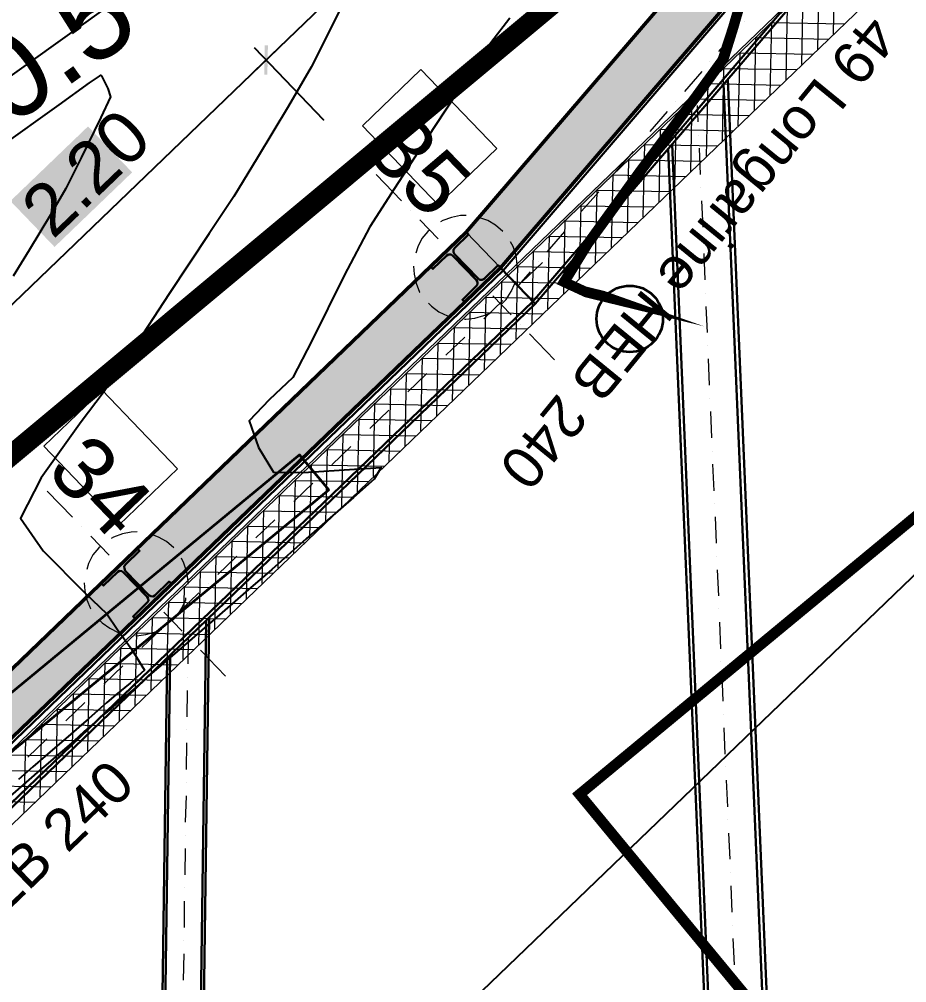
# Model space of a CAD drawing. Header units: metres. Extents: x 2687650.8 to 2687727.1, y 1234407.3 to 1234484.3.
# Drawn here: x 2687661.468 to 2687665.744, y 1234453.956 to 1234458.598 of the extents above; entities that cross this region are included whole.
import ezdxf

# ---------------------------------------------------------------- set-up
doc = ezdxf.new("R2010")
doc.units = ezdxf.units.M
for name, color, linetype in [('PDF_0', 7, 'Continuous'), ('PDF_A__BEML', 7, 'Continuous'), ('PDF_A__Text', 7, 'Continuous'), ('PDF_AV_01211-Bobe-Gebaeude', 7, 'Continuous'), ('PDF_AV_01313-Mauer-Sockel', 7, 'Continuous'), ('PDF_AV_01611-Parzelle', 7, 'Continuous'), ('PDF_E_BETON', 7, 'Continuous'), ('PDF_E_Text', 7, 'Continuous'), ('PDF_PDF_Geometrie', 5, 'Continuous'), ('PDF_Text', 7, 'Continuous')]:
    doc.layers.add(name, color=color, linetype=linetype)
for name, color, linetype, true_color in [('PDF_060-Kataster_Hauptinfo.060', 7, 'Continuous', 0x7f7f7f), ('PDF_062_Bauten.062 Bauteilschraffuren', 7, 'Continuous', 0x7f7f7f), ('PDF_211_Wände_Beton.211', 7, 'Continuous', 0x7f7f7f), ('PDF_211_Wände_Beton.211 Bauteilschraffuren', 7, 'Continuous', 0x7f7f7f), ('PDF_211_Wände_Beton.211 Schichttrennlinien', 7, 'Continuous', 0x7f7f7f), ('PDF_3D_Kurven', 7, 'Continuous', 0xdda500), ('PDF_3D_Kurven-Nebenhoehen', 7, 'Continuous', 0xdda500), ('PDF_AV_01234-Bobe-Gartenanlage', 7, 'Continuous', 0xfdfdfd), ('PDF_E_Farbe Beton', 7, 'Continuous', 0xdfff7f), ('PDF_Rühlwand Träger u Vermassung', 7, 'Continuous', 0x0ac1ff)]:
    doc.layers.add(name, color=color, linetype=linetype, true_color=true_color)
doc.styles.add('PDF Arial', font='arial.ttf')

# ---------------------------------------------------------------- blocks, each defined once
blk = doc.blocks.new('A$C1c84ec86')
at = {"layer": 'PDF_0', "transparency": 33554559}
blk.add_hatch(color=256, dxfattribs=at).paths.add_polyline_path([(467.37, 1200.81), (457.42, 1210.75), (456.36, 1209.7), (466.31, 1199.75)])
at = {"layer": 'PDF_211_Wände_Beton.211 Bauteilschraffuren', "true_color": 0xe5dc0a, "transparency": 33554559}
for points in [[(617.44, 1371.84), (616.38, 1371.84), (616.38, 1331.83), (617.44, 1331.83)], [(617.44, 1291.82), (616.38, 1291.82), (616.38, 1251.82), (617.44, 1251.82)], [(617.44, 1211.81), (616.38, 1211.81), (616.38, 1171.81), (617.44, 1171.81)], [(617.44, 1132.01), (616.38, 1132.01), (616.38, 1092.01), (617.44, 1092.01)], [(617.44, 1052), (616.38, 1052), (616.38, 1012), (617.44, 1012)], [(617.44, 971.99), (616.38, 971.99), (616.38, 931.98), (617.44, 931.98)], [(617.44, 891.98), (616.38, 891.98), (616.38, 851.97), (617.44, 851.97)]]:
    blk.add_hatch(color=52, dxfattribs=at).paths.add_polyline_path(points)
at = {"layer": 'PDF_A__BEML', "true_color": 0xffffff, "transparency": 33554559}
blk.add_hatch(color=7, dxfattribs=at).paths.add_polyline_path([(425.46, 1069.36), (456.15, 1069.36), (456.15, 1121.22), (425.46, 1121.22)])
at = {"layer": 'PDF_E_Farbe Beton', "true_color": 0xbfff7f, "transparency": 33554559}
h = blk.add_hatch(color=71, dxfattribs=at)
h.paths.add_polyline_path([(3096.53, 1972.34), (3087.64, 1847.46), (3087.42, 523.67), (612.36, 523.67), (612.36, 1217.32), (591.83, 1429.41), (592.04, 1430.89), (672.48, 2565.87), (2668.74, 2565.87), (2848.03, 2530.94), (2997.89, 2390.18), (3013.34, 2375.79), (3093.99, 2206.03), (3096.53, 2200.53)])
h.paths.add_polyline_path([(3120.45, 1972.34), (3120.45, 2206.03), (3039.8, 2375.79), (3033.03, 2390.18), (2883.16, 2530.94), (2859.46, 2553.17), (2794.47, 2565.87), (2671.07, 2589.79), (650.04, 2589.79), (648.35, 2565.87), (567.91, 1430.89), (568.12, 1429.41), (588.44, 1217.32), (588.44, 499.75), (3111.55, 499.75), (3111.55, 1847.46)], flags=0)
at = {"layer": 'PDF_Rühlwand Träger u Vermassung', "transparency": 33554559}
for points in [[(588.44, 1217.32), (588.44, 1193.4), (590.14, 1193.4), (590.14, 1203.13), (590.35, 1203.35), (590.35, 1203.77), (590.56, 1203.98), (590.77, 1204.4), (591.2, 1204.62), (591.41, 1204.62), (591.83, 1204.83), (608.98, 1204.83), (609.4, 1204.62), (609.61, 1204.62), (610.03, 1204.4), (610.25, 1203.98), (610.46, 1203.77), (610.67, 1203.35), (610.67, 1193.4), (612.36, 1193.4), (612.36, 1217.32), (610.67, 1217.32), (610.67, 1207.16), (610.46, 1206.94), (610.25, 1206.52), (610.03, 1206.31), (609.61, 1206.1), (609.4, 1205.89), (591.41, 1205.89), (591.2, 1206.1), (590.77, 1206.31), (590.56, 1206.52), (590.35, 1206.94), (590.35, 1207.16), (590.14, 1207.58), (590.14, 1217.32)], [(588.44, 997.39), (588.44, 973.26), (590.14, 973.26), (590.14, 983), (590.35, 983.42), (590.35, 983.84), (590.77, 984.27), (591.2, 984.48), (591.41, 984.69), (609.4, 984.69), (609.61, 984.48), (610.03, 984.27), (610.46, 983.84), (610.67, 983.42), (610.67, 973.26), (612.36, 973.26), (612.36, 997.39), (610.67, 997.39), (610.67, 987.23), (610.46, 986.81), (610.03, 986.38), (609.61, 986.17), (609.4, 985.96), (608.98, 985.75), (591.83, 985.75), (591.41, 985.96), (591.2, 986.17), (590.77, 986.38), (590.35, 986.81), (590.35, 987.23), (590.14, 987.44), (590.14, 997.39)]]:
    blk.add_hatch(color=256, dxfattribs=at).paths.add_polyline_path(points)
at = {"layer": 'PDF_060-Kataster_Hauptinfo.060', "lineweight": 18}
blk.add_lwpolyline([(643.69, 2809.29), (483.03, 548.44), (465.04, 388.84), (1459.68, 316.24), (3414.46, 173.36), (3333.6, 2121.15)], dxfattribs=at)
at = {"layer": 'PDF_062_Bauten.062 Bauteilschraffuren', "lineweight": 18}
for points in [[(3332.75, 2138.08), (3333.6, 2121.57), (3358.36, 1523.6), (3376.14, 1092.22), (3376.35, 1092.22), (3414.46, 173.57), (465.04, 388.84), (483.03, 548.65), (515.84, 1009.24), (643.69, 2809.29), (760.11, 2801.88), (1044.17, 2801.88), (2574.76, 2801.88)], [(2621.11, 2560.79), (677.13, 2560.79), (608.13, 1589.22), (608.13, 1483.39), (616.38, 1483.39), (616.38, 527.69), (3083.61, 527.69), (3083.61, 1406.76), (3082.98, 1406.76), (3083.61, 1981.87), (3091.45, 1981.87), (3091.45, 2122.63)]]:
    blk.add_lwpolyline(points, dxfattribs=at)
at = {"layer": 'PDF_211_Wände_Beton.211', "lineweight": 18}
for points in [[(2625.56, 2560.79), (677.13, 2560.79), (676.5, 2552.75), (608.34, 1592.4), (608.34, 1483.39), (616.38, 1483.39), (616.38, 527.69), (617.44, 527.69), (3082.56, 527.69), (3083.61, 527.69), (3083.61, 1981.87), (3091.45, 1981.87), (3091.45, 2101.89), (3091.45, 2123.9)], [(3057.58, 2120.3), (2703.03, 2120.3), (2036.9, 2120.3), (1550.49, 2120.3), (1524.45, 2120.3), (1524.45, 1612.29), (1524.45, 1598.32), (1524.45, 1590.28), (1550.49, 1590.28), (1550.49, 2100.41), (2036.9, 2100.41), (2703.03, 2100.41), (3057.58, 2100.41), (3057.58, 1981.87), (3057.58, 553.73), (642.42, 553.73), (642.42, 1483.39), (642.42, 1591.13), (708.88, 2526.92), (2625.35, 2526.92)]]:
    blk.add_lwpolyline(points, dxfattribs=at)
at = {"layer": 'PDF_211_Wände_Beton.211 Bauteilschraffuren', "lineweight": 18}
for points in [[(642.42, 1410.99), (617.44, 1435.97)], [(642.42, 1400.41), (617.44, 1425.39)], [(617.44, 1393.21), (642.42, 1418.19)], [(642.42, 1389.83), (617.44, 1414.8)], [(617.44, 1382.63), (642.42, 1407.61)], [(642.42, 1379.24), (617.44, 1404.22)], [(617.44, 1372.05), (642.42, 1397.02)], [(642.42, 1368.66), (617.44, 1393.64)], [(617.44, 1361.25), (642.42, 1386.44)], [(642.42, 1358.08), (617.44, 1383.05)], [(617.44, 1350.67), (642.42, 1375.65)], [(642.42, 1347.28), (617.44, 1372.47)], [(617.44, 1340.09), (642.42, 1365.06)], [(642.42, 1336.7), (617.44, 1361.68)], [(617.44, 1329.5), (642.42, 1354.48)], [(642.42, 1326.12), (617.44, 1351.09)], [(617.44, 1318.92), (642.42, 1343.9)], [(642.42, 1315.53), (617.44, 1340.51)], [(617.44, 1308.33), (642.42, 1333.31)], [(642.42, 1304.95), (617.44, 1329.93)], [(617.44, 1297.75), (642.42, 1322.73)], [(642.42, 1294.36), (617.44, 1319.34)], [(617.44, 1287.17), (642.42, 1312.14)], [(642.42, 1283.78), (617.44, 1308.76)], [(617.44, 1276.58), (642.42, 1301.56)], [(642.42, 1273.2), (617.44, 1298.17)], [(617.44, 1265.79), (642.42, 1290.98)], [(642.42, 1262.61), (617.44, 1287.59)], [(617.44, 1255.21), (642.42, 1280.18)], [(642.42, 1251.82), (617.44, 1277.01)], [(617.44, 1244.62), (642.42, 1269.6)], [(642.42, 1241.24), (617.44, 1266.21)], [(617.44, 1234.04), (642.42, 1259.02)], [(642.42, 1230.65), (617.44, 1255.63)], [(617.44, 1223.45), (642.42, 1248.43)], [(642.42, 1220.07), (617.44, 1245.05)], [(617.44, 1212.87), (642.42, 1237.85)], [(642.42, 1209.48), (617.44, 1234.46)], [(617.44, 1202.29), (642.42, 1227.26)], [(642.42, 1198.9), (617.44, 1223.88)], [(617.44, 1191.7), (642.42, 1216.68)], [(642.42, 1188.32), (617.44, 1213.29)], [(617.44, 1181.12), (642.42, 1206.1)], [(642.42, 1177.73), (617.44, 1202.71)], [(617.44, 1170.33), (642.42, 1195.51)], [(642.42, 1167.15), (617.44, 1192.13)], [(617.44, 1159.74), (642.42, 1184.72)], [(642.42, 1156.36), (617.44, 1181.54)], [(617.44, 1149.16), (642.42, 1174.14)], [(642.42, 1145.77), (617.44, 1170.75)], [(617.44, 1138.58), (642.42, 1163.55)], [(642.42, 1135.19), (617.44, 1160.17)], [(617.44, 1127.99), (642.42, 1152.97)], [(642.42, 1124.6), (617.44, 1149.58)], [(617.44, 1117.41), (642.42, 1142.39)], [(642.42, 1114.02), (617.44, 1139)], [(617.44, 1106.82), (642.42, 1131.8)], [(642.42, 1103.44), (617.44, 1128.41)], [(617.44, 1096.24), (642.42, 1121.22)], [(642.42, 1092.85), (617.44, 1117.83)], [(617.44, 1085.66), (642.42, 1110.63)], [(642.42, 1082.27), (617.44, 1107.25)], [(617.44, 1074.86), (642.42, 1100.05)], [(642.42, 1071.69), (617.44, 1096.66)], [(617.44, 1064.28), (642.42, 1089.26)], [(642.42, 1060.89), (617.44, 1086.08)], [(617.44, 1053.7), (642.42, 1078.67)], [(642.42, 1050.31), (617.44, 1075.29)], [(617.44, 1043.11), (642.42, 1068.09)], [(642.42, 1039.73), (617.44, 1064.7)], [(617.44, 1032.53), (642.42, 1057.51)], [(642.42, 1029.14), (617.44, 1054.12)], [(617.44, 1021.94), (642.42, 1046.92)], [(642.42, 1018.56), (617.44, 1043.54)], [(617.44, 1011.36), (642.42, 1036.34)], [(642.42, 1007.97), (617.44, 1032.95)], [(617.44, 1000.78), (642.42, 1025.75)], [(642.42, 997.39), (617.44, 1022.37)], [(617.44, 990.19), (642.42, 1015.17)], [(642.42, 986.81), (617.44, 1011.78)], [(617.44, 979.4), (642.42, 1004.59)], [(642.42, 976.22), (617.44, 1001.2)], [(617.44, 968.82), (642.42, 993.79)], [(642.42, 965.43), (617.44, 990.62)], [(617.44, 958.23), (642.42, 983.21)], [(642.42, 954.85), (617.44, 979.82)], [(617.44, 947.65), (642.42, 972.63)], [(642.42, 944.26), (617.44, 969.24)], [(617.44, 937.06), (642.42, 962.04)], [(642.42, 933.68), (617.44, 958.66)], [(617.44, 926.48), (642.42, 951.46)], [(642.42, 923.09), (617.44, 948.07)], [(617.44, 915.9), (642.42, 940.87)], [(642.42, 912.51), (617.44, 937.49)], [(617.44, 905.31), (642.42, 930.29)], [(642.42, 901.93), (617.44, 926.9)], [(617.44, 894.73), (642.42, 919.71)], [(642.42, 891.34), (617.44, 916.32)], [(617.44, 883.94), (642.42, 909.12)], [(642.42, 880.76), (617.44, 905.74)], [(617.44, 873.35), (642.42, 898.33)], [(642.42, 869.97), (617.44, 895.15)], [(617.44, 862.77), (642.42, 887.75)], [(617.44, 852.19), (642.42, 877.16)]]:
    blk.add_lwpolyline(points, dxfattribs=at)
at = {"layer": 'PDF_211_Wände_Beton.211 Schichttrennlinien', "lineweight": 18}
blk.add_lwpolyline([(617.44, 1483.39), (617.44, 553.73), (617.44, 528.75), (642.42, 528.75)], dxfattribs=at)
at = {"layer": 'PDF_3D_Kurven', "lineweight": 0}
blk.add_lwpolyline([(599.98, 1389.83, 4.98, 4.98, 0), (606.75, 1378.08, 5.21, 5.21, 0), (614.27, 1364.22, 4.99, 4.99, 0), (618.18, 1342.41, 5.05, 5.05, 0), (625.38, 1298.6, 4.94, 4.94, 0), (633.21, 1255.1, 5.02, 5.02, 0), (638.5, 1234.67, 4.92, 4.92, 0), (649.09, 1238.8, 5.11, 5.11, 0), (665.6, 1249.28, 5.03, 5.03, 0), (677.98, 1257.11, 0, 0, 0), (705.18, 1270.76, 0, 0, 0), (758.84, 1297.01, 0, 0, 0), (813.03, 1322.94, 0, 0, 0), (841.5, 1334.58, 0, 0, 0)], format="xyseb", dxfattribs=at)
at = {"layer": 'PDF_3D_Kurven-Nebenhoehen', "lineweight": 25}
for points in [[(528.75, 1303.89), (530.87, 1289.07), (534.26, 1272.99), (541.45, 1240.81), (549.28, 1206.94), (554.36, 1185.57), (562.83, 1160.38), (574.69, 1127.36), (581.04, 1108.52), (580.82, 1092.85), (581.46, 1078.88), (593.95, 1073.17), (607.49, 1070.21), (617.65, 1080.58), (633.53, 1099.42), (641.78, 1109.15), (643.48, 1102.8), (643.05, 1089.47), (642.21, 1072.96), (641.57, 1059.2), (640.73, 1037.18), (639.88, 1020.67), (638.82, 1000.35), (637.34, 972.2), (636.49, 957.81), (636.28, 950.4), (635.86, 943.41), (635.43, 936.22), (635.01, 930.29), (634.8, 924.36), (634.38, 917.8), (634.16, 911.24), (633.74, 903.83), (633.32, 896.21), (632.89, 887.75), (632.47, 878.86), (631.41, 860.86)], [(378.89, 1089.47), (383.34, 1119.1), (390.96, 1171.17)], [(459.75, 1273.2), (471.39, 1241.45), (479.43, 1218.59), (485.36, 1197.63), (492.98, 1169.48), (498.48, 1148.52), (503.14, 1127.57), (510.76, 1093.49), (517.96, 1061.74), (520.92, 1047.56), (521.98, 1042.69), (523.04, 1037.61), (525.79, 1020.25), (531.93, 987.65), (538.91, 966.91), (557.96, 963.95), (586.33, 964.37), (601.14, 965.01), (609.82, 963.52), (621.25, 961.83), (633.11, 959.29), (632.89, 949.98), (632.26, 941.09), (631.84, 935.37), (631.62, 929.66), (631.41, 923.52), (630.99, 917.38), (630.78, 910.61), (630.35, 903.62), (629.93, 896), (629.51, 888.17), (629.08, 879.07)], [(403.02, 1083.33), (408.31, 1118.47), (410.85, 1136.25), (411.91, 1141.96), (411.91, 1142.81), (412.33, 1142.81), (414.45, 1142.17), (418.9, 1140.69), (422.71, 1139), (426.73, 1128.63), (434.14, 1108.31), (439.64, 1092.85), (443.66, 1078.67), (448.74, 1059.41), (452.55, 1045.23)]]:
    blk.add_lwpolyline(points, dxfattribs=at)
at = {"layer": 'PDF_A__BEML', "lineweight": 25}
for points in [[(461.86, 1197.21), (461.86, 1450.15)], [(461.86, 977.28), (461.86, 1213.29)]]:
    blk.add_lwpolyline(points, dxfattribs=at)
blk.add_lwpolyline([(453.82, 1205.25), (501.87, 1205.25)], close=True, dxfattribs=at)
at = {"layer": 'PDF_A__Text', "lineweight": 18}
for points in [[(569.61, 1255.84), (516.9, 1255.84), (516.9, 1216.68), (569.61, 1216.68)], [(574.26, 1038.03), (521.77, 1038.03), (521.77, 999.08), (574.26, 999.08)]]:
    blk.add_lwpolyline(points, close=True, dxfattribs=at)
at = {"layer": 'PDF_AV_01211-Bobe-Gebaeude', "lineweight": 0, "const_width": 5.14}
blk.add_lwpolyline([(1914.77, 2193.33), (911.66, 2268.68), (821.6, 1068.94), (1822.69, 992.84)], dxfattribs=at)
at = {"layer": 'PDF_AV_01234-Bobe-Gartenanlage', "lineweight": 25}
for points in [[(836.73, 1271.93), (836.94, 1272.77)], [(836.52, 1269.18), (836.73, 1270.02)], [(836.52, 1268.33), (836.52, 1268.96)], [(836.52, 1267.27), (836.52, 1268.12)], [(836.73, 1271.08), (836.73, 1271.72)], [(836.73, 1270.23), (836.73, 1270.87)], [(836.1, 1262.83), (836.1, 1263.46)], [(836.31, 1266.42), (836.52, 1267.06)], [(836.31, 1265.58), (836.31, 1266.21)], [(836.31, 1264.52), (836.31, 1265.37)], [(836.31, 1263.67), (836.31, 1264.31)], [(835.89, 1259.86), (835.89, 1260.71)], [(835.89, 1259.02), (835.89, 1259.65)], [(835.89, 1258.17), (835.89, 1258.8)], [(836.1, 1261.77), (836.1, 1262.61)], [(836.1, 1260.92), (836.1, 1261.56)], [(835.46, 1254.36), (835.46, 1254.99)], [(835.46, 1253.51), (835.46, 1254.15)], [(835.67, 1257.11), (835.67, 1257.96)], [(835.67, 1256.26), (835.67, 1256.9)], [(835.67, 1255.42), (835.67, 1256.05)], [(835.04, 1248.86), (835.04, 1249.49)], [(835.25, 1251.61), (835.25, 1252.24)], [(835.25, 1250.76), (835.25, 1251.4)], [(835.25, 1249.7), (835.25, 1250.55)], [(835.46, 1252.45), (835.46, 1253.3)], [(834.83, 1246.1), (835.04, 1246.74)], [(834.83, 1245.05), (834.83, 1245.89)], [(834.83, 1244.2), (834.83, 1244.83)], [(835.04, 1247.8), (835.04, 1248.64)], [(835.04, 1246.95), (835.04, 1247.59)], [(834.4, 1240.39), (834.62, 1241.24)], [(834.4, 1239.54), (834.4, 1240.18)], [(834.62, 1243.35), (834.83, 1243.99)], [(834.62, 1242.29), (834.62, 1242.93)], [(834.62, 1241.45), (834.62, 1242.08)], [(833.98, 1234.89), (834.19, 1235.52)], [(834.19, 1237.64), (834.4, 1238.48)], [(834.19, 1236.79), (834.19, 1237.43)], [(834.19, 1235.94), (834.19, 1236.58)], [(834.4, 1238.7), (834.4, 1239.33)], [(833.77, 1232.13), (833.98, 1232.77)], [(833.77, 1231.29), (833.77, 1231.92)], [(833.77, 1230.23), (833.77, 1231.08)], [(833.98, 1234.04), (833.98, 1234.67)], [(833.98, 1232.98), (833.98, 1233.83)], [(833.35, 1226.63), (833.56, 1227.26)], [(833.35, 1225.57), (833.35, 1226.42)], [(833.56, 1229.38), (833.77, 1230.02)], [(833.56, 1228.32), (833.56, 1229.17)], [(833.56, 1227.48), (833.56, 1228.11)], [(832.92, 1220.91), (833.13, 1221.76)], [(833.13, 1223.88), (833.35, 1224.51)], [(833.13, 1222.82), (833.13, 1223.45)], [(833.13, 1221.97), (833.13, 1222.61)], [(833.35, 1224.72), (833.35, 1225.36)], [(832.71, 1218.16), (832.92, 1219.01)], [(832.71, 1217.32), (832.71, 1217.95)], [(832.71, 1216.47), (832.71, 1217.1)], [(832.92, 1220.07), (832.92, 1220.7)], [(832.92, 1219.22), (832.92, 1219.86)], [(832.29, 1212.66), (832.5, 1213.29)], [(832.29, 1211.81), (832.29, 1212.45)], [(832.29, 1210.75), (832.29, 1211.6)], [(832.5, 1215.41), (832.71, 1216.05)], [(832.5, 1214.56), (832.5, 1215.2)], [(832.5, 1213.51), (832.5, 1214.35)], [(831.86, 1207.16), (832.08, 1207.79)], [(831.86, 1206.1), (831.86, 1206.94)], [(832.08, 1209.91), (832.29, 1210.54)], [(832.08, 1208.85), (832.08, 1209.7)], [(832.08, 1208), (832.08, 1208.64)], [(831.65, 1204.4), (831.86, 1205.04)], [(831.65, 1203.35), (831.65, 1203.98)], [(831.65, 1202.5), (831.65, 1203.13)], [(831.86, 1205.25), (831.86, 1205.89)], [(831.23, 1198.69), (831.44, 1199.54)], [(831.23, 1197.84), (831.23, 1198.48)], [(831.44, 1201.44), (831.65, 1202.29)], [(831.44, 1200.59), (831.44, 1201.23)], [(831.44, 1199.75), (831.44, 1200.38)], [(831.02, 1195.09), (831.02, 1195.73)], [(831.02, 1194.03), (831.02, 1194.88)], [(831.02, 1193.19), (831.02, 1193.82)], [(831.23, 1196.78), (831.23, 1197.63)], [(831.23, 1195.94), (831.23, 1196.57)], [(830.59, 1189.38), (830.59, 1190.22)], [(830.59, 1188.53), (830.59, 1189.16)], [(830.81, 1192.34), (830.81, 1192.97)], [(830.81, 1191.28), (830.81, 1192.13)], [(830.81, 1190.43), (830.81, 1191.07)], [(830.17, 1183.87), (830.17, 1184.51)], [(830.38, 1186.62), (830.38, 1187.47)], [(830.38, 1185.78), (830.38, 1186.41)], [(830.38, 1184.93), (830.38, 1185.57)], [(830.59, 1187.68), (830.59, 1188.32)], [(829.96, 1181.12), (829.96, 1181.76)], [(829.96, 1180.27), (829.96, 1180.91)], [(829.96, 1179.22), (829.96, 1180.06)], [(830.17, 1183.03), (830.17, 1183.66)], [(830.17, 1181.97), (830.17, 1182.81)], [(829.54, 1175.62), (829.75, 1176.25)], [(829.54, 1174.56), (829.54, 1175.41)], [(829.75, 1178.37), (829.96, 1179)], [(829.75, 1177.31), (829.75, 1178.16)], [(829.75, 1176.46), (829.75, 1177.1)], [(829.11, 1169.9), (829.32, 1170.75)], [(829.32, 1172.87), (829.54, 1173.5)], [(829.32, 1171.81), (829.32, 1172.44)], [(829.32, 1170.96), (829.32, 1171.6)], [(829.54, 1173.71), (829.54, 1174.35)], [(828.9, 1167.15), (829.11, 1168)], [(828.9, 1166.3), (828.9, 1166.94)], [(828.9, 1165.46), (828.9, 1166.09)], [(829.11, 1169.06), (829.11, 1169.69)], [(829.11, 1168.21), (829.11, 1168.84)], [(828.48, 1161.65), (828.69, 1162.28)], [(828.48, 1160.8), (828.48, 1161.44)], [(828.48, 1159.74), (828.48, 1160.59)], [(828.69, 1164.4), (828.9, 1165.03)], [(828.69, 1163.55), (828.69, 1164.19)], [(828.69, 1162.49), (828.69, 1163.34)], [(828.05, 1156.14), (828.27, 1156.78)], [(828.05, 1155.09), (828.05, 1155.93)], [(828.27, 1158.9), (828.48, 1159.53)], [(828.27, 1157.84), (828.27, 1158.68)], [(828.27, 1156.99), (828.27, 1157.63)], [(827.63, 1150.43), (827.84, 1151.28)], [(827.84, 1153.39), (828.05, 1154.03)], [(827.84, 1152.33), (827.84, 1152.97)], [(827.84, 1151.49), (827.84, 1152.12)], [(828.05, 1154.24), (828.05, 1154.87)], [(827.42, 1147.68), (827.63, 1148.52)], [(827.42, 1146.83), (827.42, 1147.47)], [(827.42, 1145.98), (827.42, 1146.62)], [(827.63, 1149.58), (827.63, 1150.22)], [(827.63, 1148.74), (827.63, 1149.37)], [(827, 1142.17), (827.21, 1142.81)], [(827, 1141.33), (827, 1141.96)], [(827.21, 1144.93), (827.42, 1145.56)], [(827.21, 1144.08), (827.21, 1144.71)], [(827.21, 1143.02), (827.21, 1143.87)], [(826.57, 1136.67), (826.78, 1137.31)], [(826.78, 1139.42), (827, 1140.06)], [(826.78, 1138.36), (826.78, 1139.21)], [(826.78, 1137.52), (826.78, 1138.15)], [(827, 1140.27), (827, 1141.12)], [(826.36, 1133.92), (826.57, 1134.55)], [(826.36, 1132.86), (826.36, 1133.49)], [(826.57, 1135.61), (826.57, 1136.46)], [(826.57, 1134.77), (826.57, 1135.4)], [(826.15, 1130.95), (826.36, 1131.8)], [(826.15, 1130.11), (826.15, 1130.74)], [(826.15, 1129.26), (826.15, 1129.9)], [(826.15, 1128.2), (826.15, 1129.05)], [(826.36, 1132.01), (826.36, 1132.65)], [(825.73, 1124.6), (825.73, 1125.24)], [(825.73, 1123.55), (825.73, 1124.39)], [(825.94, 1127.36), (825.94, 1127.99)], [(825.94, 1126.51), (825.94, 1127.14)], [(825.94, 1125.45), (825.94, 1126.09)], [(825.3, 1118.89), (825.3, 1119.74)], [(825.51, 1121.85), (825.51, 1122.49)], [(825.51, 1120.79), (825.51, 1121.64)], [(825.51, 1119.95), (825.51, 1120.58)], [(825.73, 1122.7), (825.73, 1123.33)], [(825.09, 1116.14), (825.09, 1116.98)], [(825.09, 1115.29), (825.09, 1115.93)], [(825.09, 1114.44), (825.09, 1115.08)], [(825.3, 1118.04), (825.3, 1118.68)], [(825.3, 1117.2), (825.3, 1117.83)], [(824.67, 1110.63), (824.88, 1111.27)], [(824.67, 1109.79), (824.67, 1110.42)], [(824.67, 1108.73), (824.67, 1109.58)], [(824.88, 1113.39), (824.88, 1114.02)], [(824.88, 1112.54), (824.88, 1113.17)], [(824.88, 1111.48), (824.88, 1112.33)], [(824.24, 1105.13), (824.46, 1105.77)], [(824.24, 1104.07), (824.24, 1104.92)], [(824.46, 1107.88), (824.67, 1108.52)], [(824.46, 1106.82), (824.46, 1107.67)], [(824.46, 1105.98), (824.46, 1106.61)], [(823.82, 1099.42), (824.03, 1100.26)], [(824.03, 1102.38), (824.24, 1103.01)], [(824.03, 1101.32), (824.03, 1101.96)], [(824.03, 1100.47), (824.03, 1101.11)], [(824.24, 1103.23), (824.24, 1103.86)], [(823.61, 1096.66), (823.82, 1097.51)], [(823.61, 1095.82), (823.61, 1096.45)], [(823.61, 1094.97), (823.61, 1095.61)], [(823.82, 1098.57), (823.82, 1099.2)], [(823.82, 1097.72), (823.82, 1098.36)], [(823.19, 1091.16), (823.4, 1091.8)], [(823.19, 1090.31), (823.19, 1090.95)], [(823.4, 1093.91), (823.61, 1094.55)], [(823.4, 1093.07), (823.4, 1093.7)], [(823.4, 1092.01), (823.4, 1092.85)], [(822.76, 1085.66), (822.97, 1086.29)], [(822.97, 1088.41), (823.19, 1089.04)], [(822.97, 1087.35), (822.97, 1088.2)], [(822.97, 1086.5), (822.97, 1087.14)], [(823.19, 1089.26), (823.19, 1090.1)], [(822.55, 1082.91), (822.76, 1083.54)], [(822.55, 1081.85), (822.55, 1082.48)], [(822.55, 1081), (822.55, 1081.64)], [(822.76, 1084.6), (822.76, 1085.45)], [(822.76, 1083.75), (822.76, 1084.39)], [(822.13, 1077.19), (822.34, 1078.04)], [(822.13, 1076.34), (822.13, 1076.98)], [(822.34, 1079.94), (822.55, 1080.79)], [(822.34, 1079.1), (822.34, 1079.73)], [(822.34, 1078.25), (822.34, 1078.88)], [(821.7, 1071.69), (821.92, 1072.32)], [(821.92, 1074.44), (822.13, 1075.07)], [(821.92, 1073.59), (821.92, 1074.23)], [(821.92, 1072.53), (821.92, 1073.38)], [(822.13, 1075.5), (822.13, 1076.13)], [(822.13, 1068.94), (821.49, 1068.94), (821.7, 1069.57)], [(821.7, 1070.84), (821.7, 1071.48)], [(821.7, 1069.78), (821.7, 1070.63)], [(823.19, 1068.94), (822.34, 1068.94)], [(824.03, 1068.72), (823.4, 1068.94)], [(824.88, 1068.72), (824.24, 1068.72)], [(825.94, 1068.72), (825.09, 1068.72)], [(826.78, 1068.51), (826.15, 1068.72)], [(827.84, 1068.51), (827, 1068.51)], [(828.69, 1068.51), (828.05, 1068.51)], [(829.54, 1068.3), (828.9, 1068.51)], [(830.59, 1068.3), (829.75, 1068.3)], [(831.44, 1068.3), (830.81, 1068.3)], [(832.29, 1068.09), (831.65, 1068.3)], [(833.35, 1068.09), (832.71, 1068.09)], [(834.19, 1068.09), (833.56, 1068.09)], [(835.25, 1067.88), (834.4, 1068.09)], [(836.1, 1067.88), (835.46, 1067.88)], [(836.94, 1067.88), (836.31, 1067.88)], [(838, 1067.67), (837.16, 1067.88)], [(838.85, 1067.67), (838.21, 1067.67)], [(839.7, 1067.67), (839.06, 1067.67)], [(840.75, 1067.45), (840.12, 1067.67)], [(841.6, 1067.45), (840.97, 1067.45)], [(842.66, 1067.45), (841.81, 1067.45)], [(843.51, 1067.24), (842.87, 1067.45)], [(844.35, 1067.24), (843.72, 1067.24)], [(845.41, 1067.24), (844.56, 1067.24)], [(846.26, 1067.03), (845.62, 1067.24)], [(847.32, 1067.03), (846.47, 1067.03)], [(848.16, 1067.03), (847.53, 1067.03)], [(849.01, 1066.82), (848.37, 1067.03)], [(850.07, 1066.82), (849.22, 1066.82)], [(850.92, 1066.82), (850.28, 1066.82)], [(851.76, 1066.61), (851.13, 1066.82)], [(852.82, 1066.61), (852.19, 1066.61)], [(853.67, 1066.61), (853.03, 1066.61)], [(854.73, 1066.4), (853.88, 1066.61)], [(855.57, 1066.4), (854.94, 1066.4)], [(856.42, 1066.4), (855.78, 1066.4)], [(857.48, 1066.18), (856.63, 1066.4)], [(858.32, 1066.18), (857.69, 1066.18)], [(859.17, 1066.18), (858.54, 1066.18)], [(860.23, 1065.97), (859.59, 1066.18)], [(861.08, 1065.97), (860.44, 1065.97)], [(862.13, 1065.97), (861.29, 1065.97)], [(862.98, 1065.76), (862.35, 1065.97)], [(863.83, 1065.76), (863.19, 1065.76)], [(864.89, 1065.76), (864.04, 1065.76)], [(865.73, 1065.55), (865.1, 1065.76)], [(866.79, 1065.55), (865.94, 1065.55)], [(867.64, 1065.55), (867, 1065.55)], [(868.48, 1065.34), (867.85, 1065.55)], [(869.54, 1065.34), (868.7, 1065.34)], [(870.39, 1065.34), (869.75, 1065.34)], [(871.24, 1065.13), (870.6, 1065.34)], [(872.29, 1065.13), (871.66, 1065.13)], [(873.14, 1065.13), (872.51, 1065.13)], [(874.2, 1064.91), (873.35, 1065.13)], [(875.05, 1064.91), (874.41, 1064.91)], [(875.89, 1064.91), (875.26, 1064.91)], [(876.95, 1064.7), (876.1, 1064.91)], [(877.8, 1064.7), (877.16, 1064.7)], [(878.64, 1064.7), (878.01, 1064.7)], [(879.7, 1064.49), (879.07, 1064.7)], [(880.55, 1064.49), (879.91, 1064.49)], [(881.61, 1064.49), (880.76, 1064.49)], [(882.45, 1064.28), (881.82, 1064.49)], [(883.3, 1064.28), (882.67, 1064.28)], [(884.36, 1064.28), (883.51, 1064.28)], [(885.21, 1064.07), (884.57, 1064.28)], [(886.26, 1064.07), (885.42, 1064.07)], [(887.11, 1064.07), (886.48, 1064.07)], [(887.96, 1063.86), (887.32, 1064.07)], [(889.02, 1063.86), (888.17, 1063.86)], [(889.86, 1063.86), (889.23, 1063.86)], [(890.71, 1063.64), (890.07, 1063.86)], [(891.77, 1063.64), (891.13, 1063.64)], [(892.61, 1063.64), (891.98, 1063.64)], [(893.67, 1063.43), (892.83, 1063.64)], [(894.52, 1063.43), (893.88, 1063.43)], [(895.37, 1063.43), (894.73, 1063.43)], [(896.42, 1063.22), (895.58, 1063.43)], [(897.27, 1063.22), (896.64, 1063.22)], [(898.12, 1063.22), (897.48, 1063.22)], [(899.18, 1063.01), (898.54, 1063.22)], [(900.02, 1063.01), (899.39, 1063.01)], [(901.08, 1063.01), (900.23, 1063.01)], [(901.93, 1062.8), (901.29, 1063.01)], [(902.77, 1062.8), (902.14, 1062.8)], [(903.83, 1062.8), (902.99, 1062.8)], [(904.68, 1062.59), (904.04, 1062.8)], [(905.74, 1062.59), (904.89, 1062.59)], [(906.58, 1062.59), (905.95, 1062.59)], [(907.43, 1062.37), (906.8, 1062.59)], [(908.49, 1062.37), (907.64, 1062.37)], [(909.34, 1062.37), (908.7, 1062.37)], [(910.18, 1062.16), (909.55, 1062.37)], [(911.24, 1062.16), (910.61, 1062.16)], [(912.09, 1062.16), (911.45, 1062.16)], [(913.15, 1061.95), (912.3, 1062.16)], [(913.99, 1061.95), (913.36, 1061.95)], [(914.84, 1061.95), (914.2, 1061.95)], [(915.9, 1061.74), (915.05, 1061.95)], [(916.74, 1061.74), (916.11, 1061.74)], [(917.8, 1061.74), (916.96, 1061.74)], [(918.65, 1061.53), (918.01, 1061.74)], [(919.5, 1061.53), (918.86, 1061.53)], [(920.55, 1061.53), (919.71, 1061.53)], [(921.4, 1061.32), (920.77, 1061.53)], [(922.25, 1061.32), (921.61, 1061.32)], [(923.31, 1061.32), (922.46, 1061.32)], [(924.15, 1061.1), (923.52, 1061.32)], [(925.21, 1061.1), (924.36, 1061.1)], [(926.06, 1061.1), (925.42, 1061.1)], [(926.9, 1060.89), (926.27, 1061.1)], [(927.96, 1060.89), (927.12, 1060.89)], [(928.81, 1060.89), (928.17, 1060.89)], [(929.66, 1060.68), (929.02, 1060.89)], [(930.71, 1060.68), (930.08, 1060.68)], [(931.56, 1060.68), (930.93, 1060.68)], [(932.62, 1060.47), (931.77, 1060.68)], [(933.47, 1060.47), (932.83, 1060.47)], [(934.31, 1060.47), (933.68, 1060.47)], [(935.37, 1060.26), (934.52, 1060.47)], [(936.22, 1060.26), (935.58, 1060.26)], [(937.28, 1060.26), (936.43, 1060.26)], [(938.12, 1060.05), (937.49, 1060.26)], [(938.97, 1060.05), (938.33, 1060.05)]]:
    blk.add_lwpolyline(points, dxfattribs=at)
at = {"layer": 'PDF_AV_01313-Mauer-Sockel', "lineweight": 35}
blk.add_lwpolyline([(1908, 530.02), (597.55, 629.72), (632.05, 1083.54), (610.25, 1085.02), (574.05, 609.4), (1928.11, 506.53), (1964.3, 982.15), (1942.5, 983.84)], close=True, dxfattribs=at)
at = {"layer": 'PDF_AV_01611-Parzelle', "lineweight": 0}
blk.add_lwpolyline([(643.58, 2809.29, 9.95, 9.95, 0), (483.03, 548.44, 9.95, 9.95, 0), (465.15, 388.73, 0, 0, 0)], format="xyseb", dxfattribs=at)
at = {"layer": 'PDF_E_BETON', "lineweight": 50}
for points in [[(567.91, 1430.89), (650.04, 2589.79), (2671.07, 2589.79), (2859.46, 2553.17), (3033.03, 2390.18), (3120.45, 2206.03), (3120.45, 1972.34), (3111.55, 1847.25), (3111.55, 499.75), (588.44, 499.75), (588.44, 1217.32)], [(612.36, 1217.32), (591.83, 1429.41), (672.48, 2565.87), (2668.74, 2565.87), (2848.03, 2530.94), (3013.34, 2375.79), (3096.53, 2200.53), (3096.53, 1972.34), (3087.64, 1847.46), (3087.42, 523.67), (612.36, 523.67)]]:
    blk.add_lwpolyline(points, close=True, dxfattribs=at)
at = {"layer": 'PDF_E_Farbe Beton', "color": 71, "lineweight": 0, "true_color": 0xbfff7f}
blk.add_lwpolyline([(612.36, 1217.32), (588.44, 1217.32), (612.36, 1217.32)], dxfattribs=at)
at = {"layer": 'PDF_E_Text', "lineweight": 35}
blk.add_circle((673.22, 1245.15), 15.98, dxfattribs=at)
at = {"layer": 'PDF_PDF_Geometrie', "color": 16, "lineweight": 25, "true_color": 0x7f0000}
blk.add_lwpolyline([(857.27, 558.6), (857.27, 1503.28)], dxfattribs=at)
at = {"layer": 'PDF_Rühlwand Träger u Vermassung', "color": 160, "lineweight": 30, "true_color": 0x3333ff}
for points in [[(612.36, 1217.32), (591.83, 1429.2), (616.17, 1427.08), (652.58, 1946.31)], [(593.52, 1429.41), (614.06, 1217.32), (614.06, 547.8)], [(614.48, 1427.08), (634.8, 1217.32), (634.8, 547.8)], [(616.17, 1427.08), (636.49, 1217.32)], [(622.73, 1359.14), (1541.81, 547.8)], [(622.95, 1356.17), (1538.84, 547.8)], [(626.76, 1318.07), (1499.26, 547.8)], [(626.97, 1315.32), (1496.3, 547.8)], [(636.49, 999.3), (1093.28, 547.8)], [(636.49, 997.39), (1091.37, 547.8)], [(636.49, 973.26), (1066.82, 547.8)], [(636.49, 971.14), (1064.91, 547.8)]]:
    blk.add_lwpolyline(points, dxfattribs=at)
at = {"layer": 'PDF_Rühlwand Träger u Vermassung', "color": 7, "lineweight": 18}
for points in [[(608.34, 1384.32), (608.34, 1384.32)], [(608.76, 1377.97), (610.03, 1365.27)], [(610.67, 1358.92), (610.67, 1358.92)], [(611.3, 1352.79), (612.57, 1340.09)], [(621.68, 1339.87), (627.6, 1334.58)], [(613.21, 1333.74), (613.21, 1333.74)], [(632.47, 1330.56), (632.47, 1330.56)], [(613.63, 1327.39), (614.9, 1314.68)], [(637.13, 1326.33), (646.65, 1317.86)], [(651.52, 1313.63), (651.52, 1313.63)], [(656.18, 1309.39), (665.7, 1301.14)], [(615.54, 1308.55), (615.54, 1308.55)], [(616.17, 1302.2), (617.44, 1289.5)], [(670.57, 1296.9), (670.57, 1296.9)], [(675.23, 1292.67), (684.75, 1284.2)], [(618.08, 1283.15), (618.08, 1283.15)], [(618.71, 1276.8), (619.77, 1264.31)], [(689.62, 1279.97), (689.62, 1279.97)], [(694.28, 1275.74), (703.8, 1267.48)], [(708.67, 1263.25), (708.67, 1263.25)], [(713.33, 1259.02), (722.85, 1250.55)], [(620.41, 1257.96), (620.41, 1257.96)], [(621.04, 1251.61), (622.31, 1238.91)], [(727.72, 1246.32), (727.72, 1246.32)], [(732.38, 1242.29), (741.9, 1233.83)], [(600.51, 1230.23), (595.85, 1229.81), (591.62, 1228.75), (588.02, 1226.84)], [(622.95, 1232.56), (622.95, 1232.56)], [(624.43, 1233.62), (624.43, 1219.86)], [(617.87, 1223.03), (616.81, 1224.09), (613.21, 1226.84), (609.19, 1228.75), (606.65, 1229.38)], [(623.58, 1226.21), (624.43, 1216.26)], [(746.77, 1229.59), (746.77, 1229.59)], [(582.73, 1222.82), (580.82, 1220.91), (578.5, 1217.1), (576.59, 1213.08), (576.38, 1211.81)], [(751.43, 1225.36), (760.96, 1216.89)], [(625.27, 1205.46), (625.27, 1208.64), (624.22, 1213.08), (622.52, 1217.1), (621.89, 1217.95)], [(624.43, 1213.51), (624.43, 1213.51)], [(765.82, 1212.87), (765.82, 1212.87)], [(624.43, 1207.16), (624.43, 1194.46)], [(770.48, 1208.64), (780.01, 1200.17)], [(556.06, 1205.25), (538.49, 1205.25)], [(562.41, 1205.25), (562.41, 1205.25)], [(581.46, 1205.25), (568.76, 1205.25)], [(575.53, 1205.25), (575.53, 1204.19), (575.96, 1199.75), (577.44, 1195.51), (578.92, 1192.76)], [(587.81, 1205.25), (587.81, 1205.25)], [(606.86, 1205.25), (594.16, 1205.25)], [(613.21, 1205.25), (613.21, 1205.25)], [(632.26, 1205.25), (619.56, 1205.25)], [(638.61, 1205.25), (638.61, 1205.25)], [(662.32, 1205.25), (644.96, 1205.25)], [(618.08, 1187.68), (618.5, 1188.11), (621.25, 1191.49), (623.37, 1195.51), (624.64, 1198.9)], [(784.87, 1195.94), (784.87, 1195.94)], [(789.53, 1191.7), (799.06, 1183.45)], [(582.73, 1187.68), (585.69, 1185.14), (589.5, 1182.81), (593.74, 1181.12), (593.95, 1181.12)], [(600.51, 1180.49), (602.63, 1180.49), (607.07, 1181.12), (611.3, 1182.81), (613, 1183.87)], [(624.43, 1188.11), (624.43, 1188.11)], [(624.43, 1181.76), (624.43, 1169.06)], [(803.71, 1179.22), (803.71, 1179.22)], [(808.58, 1174.98), (818.11, 1166.52)], [(624.43, 1162.71), (624.43, 1162.71)], [(822.76, 1162.28), (822.76, 1162.28)], [(624.43, 1156.36), (624.43, 1143.66)], [(827.63, 1158.26), (837.16, 1149.79)], [(841.81, 1145.56), (841.81, 1145.56)], [(624.43, 1137.31), (624.43, 1137.31)], [(846.68, 1141.33), (856.21, 1132.86)], [(624.43, 1130.95), (624.43, 1118.25)], [(860.86, 1128.84), (860.86, 1128.84)], [(865.73, 1124.6), (875.26, 1116.14)], [(624.43, 1111.9), (624.43, 1111.9)], [(879.91, 1111.9), (879.91, 1111.9)], [(624.43, 1105.55), (624.43, 1092.85)], [(884.78, 1107.67), (894.31, 1099.42)], [(898.96, 1095.18), (898.96, 1095.18)], [(903.83, 1090.95), (913.36, 1082.48)], [(624.43, 1086.5), (624.43, 1086.5)], [(624.43, 1080.15), (624.43, 1067.45)], [(918.01, 1078.25), (918.01, 1078.25)], [(922.88, 1074.02), (932.41, 1065.76)], [(624.43, 1061.1), (624.43, 1061.1)], [(937.06, 1061.53), (937.06, 1061.53)], [(624.43, 1054.75), (624.43, 1042.05)], [(624.43, 1035.7), (624.43, 1035.7)], [(624.43, 1029.35), (624.43, 1016.65)], [(600.51, 1010.3), (595.85, 1009.88), (591.62, 1008.61), (588.02, 1006.92)], [(617.87, 1003.11), (616.81, 1004.16), (613.21, 1006.7), (609.19, 1008.61), (606.65, 1009.46)], [(624.43, 1010.3), (624.43, 1010.3)], [(582.73, 1002.89), (580.82, 1000.78), (578.5, 997.18), (576.59, 992.95), (576.38, 991.68)], [(624.43, 1003.95), (624.43, 991.25)], [(625.27, 985.54), (625.27, 988.71), (624.22, 992.95), (622.52, 997.18), (621.89, 997.81)], [(556.06, 985.33), (538.49, 985.33)], [(562.41, 985.33), (562.41, 985.33)], [(581.46, 985.33), (568.76, 985.33)], [(575.53, 985.33), (575.53, 984.27), (575.96, 979.82), (577.44, 975.38), (578.92, 972.84)], [(587.81, 985.33), (587.81, 985.33)], [(606.86, 985.33), (594.16, 985.33)], [(613.21, 985.33), (613.21, 985.33)], [(632.26, 985.33), (619.56, 985.33)], [(624.43, 984.9), (624.43, 984.9)], [(636.49, 985.33), (645.38, 976.44)], [(638.61, 985.33), (638.61, 985.33)], [(662.32, 985.33), (644.96, 985.33)], [(618.08, 967.76), (618.5, 967.97), (621.25, 971.57), (623.37, 975.38), (624.64, 978.98)], [(624.43, 978.55), (624.43, 965.85)], [(650.04, 971.78), (650.04, 971.78)], [(582.73, 967.55), (585.69, 965.01), (589.5, 962.68), (593.74, 961.2), (593.95, 961.2)], [(654.48, 967.33), (663.59, 958.44)], [(600.51, 960.35), (602.63, 960.35), (607.07, 961.2), (611.3, 962.68), (613, 963.74)], [(624.43, 959.5), (624.43, 959.5)], [(624.43, 953.15), (624.43, 940.45)], [(668.03, 954), (668.03, 954)], [(672.48, 949.55), (681.58, 940.66)], [(624.43, 934.1), (624.43, 934.1)], [(686.02, 936.22), (686.02, 936.22)], [(690.68, 931.77), (699.57, 922.67)], [(624.43, 927.75), (624.43, 915.05)], [(704.23, 918.23), (704.23, 918.23)], [(708.67, 913.78), (717.77, 904.89)], [(624.43, 908.7), (624.43, 908.7)], [(624.43, 902.35), (624.43, 889.65)], [(722.22, 900.45), (722.22, 900.45)], [(726.66, 896), (735.77, 887.11)], [(740.21, 882.67), (740.21, 882.67)], [(744.87, 878.22), (753.76, 869.12)]]:
    blk.add_lwpolyline(points, dxfattribs=at)
at = {"layer": 'PDF_Rühlwand Träger u Vermassung', "color": 160, "lineweight": 30, "true_color": 0x3333ff}
for points in [[(612.36, 1217.32), (610.67, 1217.32), (610.67, 1208), (610.46, 1206.94), (609.61, 1206.1), (608.55, 1205.89), (592.25, 1205.89), (591.2, 1206.1), (590.35, 1206.94), (590.14, 1208), (590.14, 1217.32), (588.44, 1217.32), (588.44, 1193.4), (590.14, 1193.4), (590.14, 1202.71), (590.35, 1203.77), (591.2, 1204.62), (592.25, 1204.83), (608.55, 1204.83), (609.61, 1204.62), (610.46, 1203.77), (610.67, 1202.71), (610.67, 1193.4), (612.36, 1193.4)], [(636.49, 1217.32), (612.36, 1217.32), (612.36, 547.8), (636.49, 547.8)], [(612.36, 997.39), (610.67, 997.39), (610.67, 987.87), (610.46, 986.81), (609.61, 986.17), (608.55, 985.75), (592.25, 985.75), (591.2, 986.17), (590.35, 986.81), (590.14, 987.87), (590.14, 997.39), (588.44, 997.39), (588.44, 973.26), (590.14, 973.26), (590.14, 982.79), (590.35, 983.84), (591.2, 984.48), (592.25, 984.69), (608.55, 984.69), (609.61, 984.48), (610.46, 983.84), (610.67, 982.79), (610.67, 973.26), (612.36, 973.26)]]:
    blk.add_lwpolyline(points, close=True, dxfattribs=at)
at = {"layer": 'PDF_Text', "attachment_point": 7, "style": 'PDF Arial'}
for s, insert, char_height, rotation in [('49 Longarine HEB 240', (640.53, 1429.57), 20.001, 276.8719), ('2.20', (453.6, 1071.05), 25.001, 90), ('41 Longarine HEB 240', (677.29, 635.01), 20.001, 90)]:
    blk.add_mtext(s, dxfattribs=dict(at, insert=insert, char_height=char_height, rotation=rotation))
at = {"layer": 'PDF_Text', "color": 12, "true_color": 0xdf0000, "char_height": 30.002, "attachment_point": 7, "style": 'PDF Arial'}
for s, insert in [('35', (526.42, 1207.93)), ('34', (531.29, 990.33))]:
    blk.add_mtext(s, dxfattribs=dict(at, insert=insert))
at = {"layer": 'PDF_Text', "color": 42, "true_color": 0xdda500, "insert": (391.16, 1029.74), "char_height": 41.138, "attachment_point": 7, "rotation": 81.7218, "style": 'PDF Arial'}
blk.add_mtext('480.5', dxfattribs=at)

msp = doc.modelspace()

# ---------------------------------------------------------------- block references
at = {"xscale": 0.01, "yscale": 0.01, "zscale": 0.01, "rotation": 313.8734409291175}
msp.add_blockref('A$C1c84ec86', (2687650.7677, 1234453.3784), dxfattribs=at)

doc.saveas('drawing.dxf')
